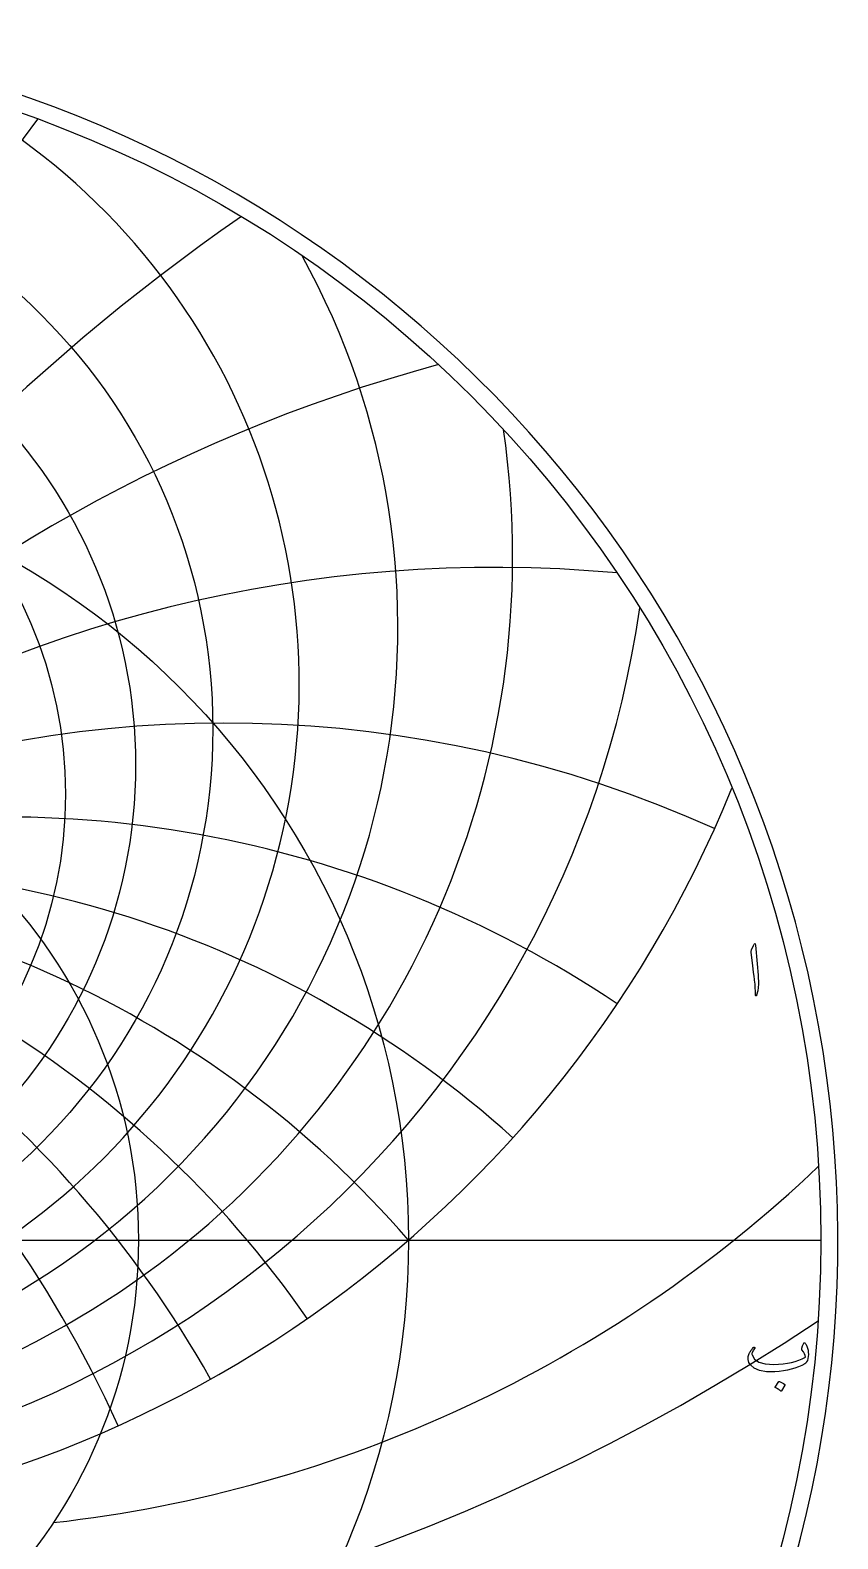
# Model space of a CAD drawing. Header units: millimetres. Extents: x -62 to 62, y -62 to 63.
# Drawn here: x 20.5 to 61.6, y -15.2 to 61.6 of the extents above; entities that cross this region are included whole.
import ezdxf

# ---------------------------------------------------------------- set-up
doc = ezdxf.new("R2010")
doc.units = ezdxf.units.MM
for name, color, linetype in [('CUT_OUTER', 1, 'Continuous'), ('ENGRAVE', 7, 'Continuous'), ('ENGRAVE_FINE', 8, 'Continuous'), ('TEXT', 5, 'Continuous')]:
    doc.layers.add(name, color=color, linetype=linetype)

msp = doc.modelspace()

# ---------------------------------------------------------------- linework, layer by layer
at = {"layer": 'CUT_OUTER'}
msp.add_arc((-0.0002, -0.0002), 61.6124, 137.460696, 87.802279, dxfattribs=at)
at = {"layer": 'ENGRAVE'}
msp.add_lwpolyline([(-60.75, 0), (60.75, 0)], dxfattribs=at)
for centre, radius in [((0, 0), 60.75), ((0, 26.0066), 29.8123), ((0, 24.1699), 25.8829), ((0, 22.6853), 22.3151), ((0, 0), 39.7663), ((0, 0), 26.0306)]:
    msp.add_circle(centre, radius, dxfattribs=at)
for centre, radius, start, end in [((0, 28.2907), 34.2101, 117.312258, 62.687742), ((0, 31.1579), 39.2243, 151.10225, 28.89775), ((0, 34.8078), 45.0674, 171.792158, 8.207842), ((0, 39.5446), 52.0574, 188.143104, 351.856896), ((0, 45.8535), 60.6952, 202.119559, 337.880441), ((0, -34.4872), 52.6377, 40.933333, 139.066667), ((0, -34.4872), 52.6377, 40.933333, 139.066667), ((14.1315, 52.7394), 67.5463, 276.430789, 313.508083)]:
    msp.add_arc(centre, radius, start, end, dxfattribs=at)
at = {"layer": 'ENGRAVE_FINE'}
for centre, radius, start, end in [((144.6208, -34.4872), 153.9022, 143.506451, 172.469696), ((144.6208, -34.4872), 153.9022, 143.506451, 172.469696), ((91.1711, -34.4872), 105.2753, 124.680673, 168.578308), ((91.1711, -34.4872), 105.2753, 124.680673, 168.578308), ((62.7311, -34.4872), 81.8897, 105.169287, 164.528401), ((62.7311, -34.4872), 81.8897, 105.169287, 164.528401), ((44.1682, -34.4872), 68.7136, 84.812017, 160.254694), ((44.1682, -34.4872), 68.7136, 84.812017, 160.254694), ((-30.3904, -34.4872), 60.7807, 24.320292, 114.239595), ((-30.3904, -34.4872), 60.7807, 24.320292, 114.239595), ((30.3904, -34.4872), 60.7807, 65.760405, 155.679708), ((30.3904, -34.4872), 60.7807, 65.760405, 155.679708), ((-19.1585, -34.4872), 56.0158, 29.291428, 123.883354), ((-19.1585, -34.4872), 56.0158, 29.291428, 123.883354), ((19.1585, -34.4872), 56.0158, 56.116646, 150.708572), ((19.1585, -34.4872), 56.0158, 56.116646, 150.708572), ((-9.2814, -34.4872), 53.4497, 34.778003, 132.04212), ((-9.2814, -34.4872), 53.4497, 34.778003, 132.04212), ((9.2814, -34.4872), 53.4497, 47.95788, 145.221997), ((9.2814, -34.4872), 53.4497, 47.95788, 145.221997), ((0, 86.7866), 109.2548, 236.305594, 303.694406)]:
    msp.add_arc(centre, radius, start, end, dxfattribs=at)
at = {"layer": 'TEXT'}
for points in [[(57.322, 14.9925), (57.3587, 15.0634), (57.3881, 15.0883), (57.4104, 15.0673), (57.4255, 15.0002), (57.5136, 14.0613), (57.5661, 13.485), (57.5778, 13.0247), (57.5488, 12.6802), (57.4792, 12.4517), (57.4665, 12.4331), (57.4552, 12.423), (57.4454, 12.4216), (57.437, 12.4287), (57.4303, 12.44), (57.4255, 12.4546), (57.4226, 12.4726), (57.4217, 12.4939), (57.4217, 12.6599), (57.414, 12.8359), (57.3987, 13.022), (57.3757, 13.2182), (57.3706, 13.2695), (57.3556, 13.4079), (57.3304, 13.6335), (57.2952, 13.9463), (57.2109, 14.64), (57.209, 14.6768), (57.2109, 14.7109), (57.2166, 14.742), (57.2262, 14.7703)], [(59.9501, -5.2531), (59.9758, -5.2854), (59.9994, -5.3211), (60.0208, -5.3601), (60.0401, -5.4025), (60.0572, -5.448), (60.0722, -5.4964), (60.085, -5.5477), (60.0957, -5.6018), (60.1096, -5.7105), (60.1129, -5.8183), (60.1058, -5.9251), (60.088, -6.031), (60.0612, -6.1254), (60.0267, -6.2016), (59.9846, -6.2595), (59.9347, -6.2993), (59.7767, -6.3829), (59.609, -6.4574), (59.4318, -6.5227), (59.2449, -6.579), (59.0485, -6.6257), (58.8425, -6.6624), (58.627, -6.689), (58.4018, -6.7055), (57.9798, -6.7012), (57.6335, -6.6423), (57.3628, -6.5287), (57.1678, -6.3606), (57.0878, -6.2291), (57.051, -6.0875), (57.0572, -5.9359), (57.1065, -5.7743), (57.1232, -5.7394), (57.1425, -5.7038), (57.1644, -5.6676), (57.1889, -5.6305), (57.2161, -5.5928), (57.2459, -5.5544), (57.2784, -5.5152), (57.3135, -5.4753), (57.3252, -5.4641), (57.3374, -5.4571), (57.3501, -5.4545), (57.3633, -5.4562), (57.3722, -5.4595), (57.3796, -5.4658), (57.3856, -5.4749), (57.3901, -5.4868), (57.3923, -5.4981), (57.3911, -5.5089), (57.3865, -5.5192), (57.3786, -5.529), (57.3458, -5.568), (57.3163, -5.6085), (57.2902, -5.6504), (57.2675, -5.6938), (57.2519, -5.7352), (57.2435, -5.7752), (57.2423, -5.8138), (57.2483, -5.8509), (57.3681, -6.0677), (57.5932, -6.2198), (57.9238, -6.3072), (58.3597, -6.3299), (58.5993, -6.3207), (58.8277, -6.3007), (59.0448, -6.2699), (59.2507, -6.2284), (59.4455, -6.176), (59.6296, -6.1129), (59.8029, -6.039), (59.9654, -5.9544), (59.9496, -5.8753), (59.9137, -5.7877), (59.8576, -5.6914), (59.7814, -5.5865), (59.7791, -5.5764), (59.7795, -5.5577), (59.7829, -5.5304), (59.7891, -5.4945), (59.7908, -5.4909), (59.792, -5.4878), (59.7927, -5.4852), (59.7929, -5.483), (59.8054, -5.4341), (59.8236, -5.3795), (59.8476, -5.3192), (59.8773, -5.2531), (59.8904, -5.2329), (59.907, -5.2262), (59.9268, -5.2329), (59.9501, -5.2531)], [(58.6126, -7.2037), (58.6174, -7.1989), (58.6241, -7.196), (58.6327, -7.1951), (58.6433, -7.196), (58.7178, -7.2262), (58.7879, -7.2631), (58.8538, -7.3067), (58.9154, -7.357), (58.9213, -7.3646), (58.924, -7.3723), (58.9233, -7.38), (58.9192, -7.3876), (58.7391, -7.6789), (58.7324, -7.6858), (58.7237, -7.6875), (58.7132, -7.6839), (58.7007, -7.6751), (58.69, -7.6674), (58.673, -7.6559), (58.6497, -7.6406), (58.6203, -7.6214), (58.5841, -7.5984), (58.5408, -7.5716), (58.4902, -7.5409), (58.4325, -7.5064), (58.4248, -7.5007), (58.421, -7.4949), (58.421, -7.4892), (58.4248, -7.4834)]]:
    msp.add_lwpolyline(points, close=True, dxfattribs=at)

doc.saveas('drawing.dxf')
